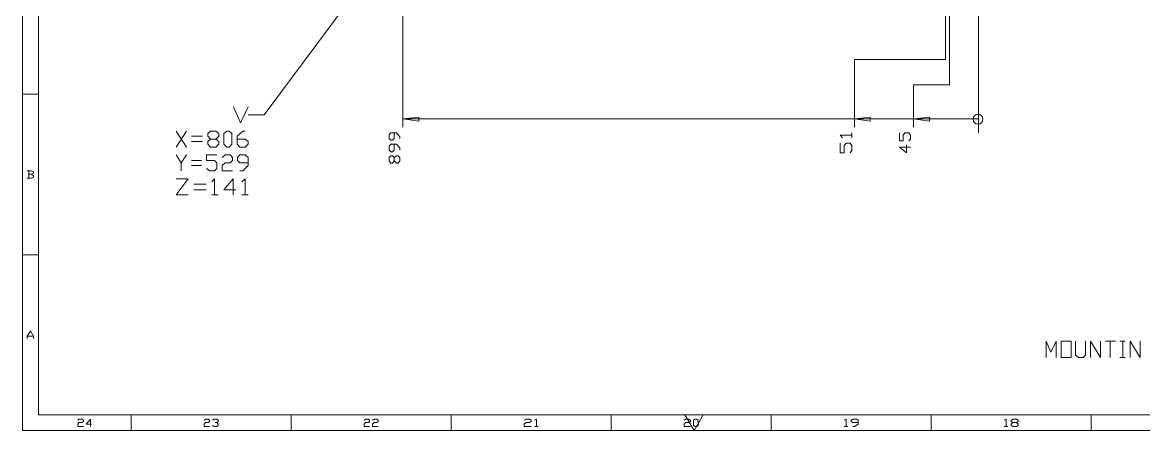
# Model space of a CAD drawing. Header units: millimetres. Extents: x 0.2 to 11.3, y 0.2 to 8.
# Drawn here: x 0.25 to 3.497, y 0.221 to 1.402 of the extents above; entities that cross this region are included whole.
import ezdxf

# ---------------------------------------------------------------- set-up
doc = ezdxf.new("R2010")
doc.units = ezdxf.units.MM
doc.layers.add('PDF_几何图形', color=7, linetype='Continuous')

msp = doc.modelspace()

# ---------------------------------------------------------------- linework, layer by layer
at = {"layer": 'PDF_几何图形', "lineweight": 13}
for points in [[(11.2683, 0.2206), (11.2683, 8.0139), (0.25, 8.0139), (0.25, 0.2206)], [(11.2217, 7.9689), (11.2217, 0.2656), (0.2967, 0.2656), (0.2967, 7.9689)], [(1.3983, 1.1156), (1.3517, 1.1222), (1.3983, 1.1272)], [(2.705, 1.1156), (2.66, 1.1222), (2.705, 1.1272)], [(2.8767, 1.1156), (2.83, 1.1222), (2.8767, 1.1272)], [(0.8417, 1.0406), (0.8333, 1.0489), (0.8333, 1.0806), (0.8417, 1.0872), (0.8483, 1.0872), (0.8567, 1.0806), (0.8567, 1.0489), (0.8483, 1.0406)], [(0.2633, 0.4939), (0.2633, 0.4872), (0.2633, 0.4939), (0.2733, 0.5089), (0.2817, 0.4939), (0.2817, 0.4872), (0.2817, 0.4939)], [(3.2583, 0.4322), (3.2867, 0.4322), (3.2867, 0.4789), (3.2583, 0.4789)]]:
    msp.add_lwpolyline(points, close=True, dxfattribs=at)
for points in [[(2.66, 1.0989), (2.66, 1.2939), (2.9233, 1.2939), (2.9233, 1.8506), (2.9233, 2.0472)], [(2.83, 1.0989), (2.83, 1.2206), (2.935, 1.2206), (2.935, 1.8506), (2.935, 2.0539), (2.925, 2.0539)], [(1.5233, 1.9039), (0.95, 1.1339), (0.9033, 1.1339)], [(3.0183, 1.0822), (3.0183, 1.7222), (3.0183, 1.7639)], [(1.3517, 1.0989), (1.3517, 1.5639), (1.3517, 1.5922), (1.3517, 1.5972)], [(0.2967, 1.1939), (0.25, 1.1939)], [(0.8617, 1.1572), (0.8817, 1.1106), (0.9033, 1.1572)], [(1.3517, 1.1222), (3.0183, 1.1222)], [(0.725, 1.0872), (0.695, 1.0406)], [(0.725, 1.0406), (0.695, 1.0872)], [(0.74, 1.0722), (0.7717, 1.0722)], [(0.795, 1.0639), (0.7867, 1.0722), (0.7867, 1.0806), (0.795, 1.0872), (0.81, 1.0872), (0.8183, 1.0806), (0.8183, 1.0722), (0.81, 1.0639), (0.795, 1.0639), (0.7867, 1.0572), (0.7867, 1.0489), (0.795, 1.0406), (0.81, 1.0406), (0.8183, 1.0489), (0.8183, 1.0572), (0.81, 1.0639)], [(0.8717, 1.0639), (0.895, 1.0639), (0.9033, 1.0572), (0.9033, 1.0489), (0.895, 1.0406), (0.88, 1.0406), (0.8717, 1.0489), (0.8717, 1.0722), (0.8883, 1.0872), (0.895, 1.0872)], [(1.3433, 1.0656), (1.3433, 1.0706), (1.3333, 1.0822), (1.3167, 1.0822), (1.3117, 1.0772), (1.3117, 1.0656), (1.3167, 1.0606), (1.3217, 1.0606), (1.3267, 1.0656), (1.3267, 1.0822)], [(2.625, 1.0672), (2.6183, 1.0756), (2.6517, 1.0756), (2.6517, 1.0822), (2.6517, 1.0672)], [(2.8167, 1.0589), (2.8217, 1.0639), (2.8217, 1.0756), (2.8167, 1.0822), (2.805, 1.0822), (2.8, 1.0756), (2.8, 1.0589), (2.79, 1.0589), (2.79, 1.0822)], [(0.7717, 1.0572), (0.74, 1.0572)], [(1.3433, 1.0322), (1.3433, 1.0389), (1.3333, 1.0489), (1.3167, 1.0489), (1.3117, 1.0439), (1.3117, 1.0322), (1.3167, 1.0272), (1.3217, 1.0272), (1.3267, 1.0322), (1.3267, 1.0489)], [(2.6183, 1.0522), (2.6183, 1.0239), (2.63, 1.0239), (2.63, 1.0456), (2.635, 1.0522), (2.6467, 1.0522), (2.6517, 1.0456), (2.6517, 1.0306), (2.6467, 1.0239)], [(2.81, 1.0472), (2.81, 1.0239), (2.79, 1.0406), (2.8217, 1.0406)], [(0.695, 1.0189), (0.71, 0.9956), (0.71, 0.9722)], [(0.71, 0.9956), (0.725, 1.0189)], [(0.7833, 0.9789), (0.7917, 0.9722), (0.8067, 0.9722), (0.8133, 0.9789), (0.8133, 0.9956), (0.8067, 1.0022), (0.7833, 1.0022), (0.7833, 1.0189), (0.8133, 1.0189)], [(0.8283, 1.0106), (0.8367, 1.0189), (0.8517, 1.0189), (0.8583, 1.0106), (0.8583, 1.0022), (0.8517, 0.9956), (0.8367, 0.9956), (0.8283, 0.9872), (0.8283, 0.9722), (0.8583, 0.9722)], [(0.88, 0.9722), (0.8883, 0.9722), (0.9033, 0.9872), (0.9033, 1.0106), (0.895, 1.0189), (0.88, 1.0189), (0.8733, 1.0106), (0.8733, 1.0022), (0.88, 0.9956), (0.9033, 0.9956)], [(1.3267, 1.0106), (1.3333, 1.0156), (1.3383, 1.0156), (1.3433, 1.0106), (1.3433, 1.0006), (1.3383, 0.9939), (1.3333, 0.9939), (1.3267, 1.0006), (1.3267, 1.0106), (1.3217, 1.0156), (1.3167, 1.0156), (1.3117, 1.0106), (1.3117, 1.0006), (1.3167, 0.9939), (1.3217, 0.9939), (1.3267, 1.0006)], [(0.74, 1.0022), (0.7683, 1.0022)], [(0.7683, 0.9872), (0.74, 0.9872)], [(0.2683, 0.9506), (0.2683, 0.9722), (0.2633, 0.9722), (0.2767, 0.9722), (0.2817, 0.9689), (0.2817, 0.9656), (0.2767, 0.9622), (0.2683, 0.9622), (0.2767, 0.9622), (0.2817, 0.9572), (0.2817, 0.9539), (0.2767, 0.9506), (0.2633, 0.9506)], [(0.73, 0.9022), (0.695, 0.9022), (0.73, 0.9489), (0.695, 0.9489)], [(0.7983, 0.9406), (0.8067, 0.9489), (0.8067, 0.9022), (0.7983, 0.9022), (0.8167, 0.9022)], [(0.86, 0.9022), (0.86, 0.9489), (0.8333, 0.9172), (0.8683, 0.9172)], [(0.885, 0.9406), (0.895, 0.9489), (0.895, 0.9022), (0.9033, 0.9022), (0.885, 0.9022)], [(0.7467, 0.9339), (0.7817, 0.9339)], [(0.7817, 0.9172), (0.7467, 0.9172)], [(0.2967, 0.7289), (0.25, 0.7289)], [(3.2433, 0.4322), (3.2433, 0.4789), (3.2283, 0.4472), (3.215, 0.4789), (3.215, 0.4322)], [(3.3283, 0.4789), (3.3283, 0.4389), (3.3217, 0.4322), (3.3083, 0.4322), (3.3, 0.4389), (3.3, 0.4789)], [(3.3717, 0.4789), (3.3717, 0.4322), (3.3433, 0.4789), (3.3433, 0.4322)], [(3.3867, 0.4789), (3.415, 0.4789)], [(3.4, 0.4789), (3.4, 0.4322)], [(3.4283, 0.4789), (3.4433, 0.4789), (3.4367, 0.4789), (3.4367, 0.4322), (3.4433, 0.4322), (3.4283, 0.4322)], [(3.4583, 0.4322), (3.4583, 0.4789), (3.4867, 0.4322), (3.4867, 0.4789)], [(0.565, 0.2656), (0.565, 0.2206)], [(1.0283, 0.2656), (1.0283, 0.2206)], [(1.4917, 0.2656), (1.4917, 0.2206)], [(1.955, 0.2656), (1.955, 0.2206)], [(2.1683, 0.2656), (2.195, 0.2206), (2.2217, 0.2656)], [(2.4183, 0.2656), (2.4183, 0.2206)], [(2.8817, 0.2656), (2.8817, 0.2206)], [(3.345, 0.2656), (3.345, 0.2206)], [(0.41, 0.2506), (0.4133, 0.2539), (0.4217, 0.2539), (0.4267, 0.2506), (0.4267, 0.2472), (0.4217, 0.2439), (0.4133, 0.2439), (0.41, 0.2389), (0.41, 0.2322), (0.4267, 0.2322)], [(0.4467, 0.2322), (0.4467, 0.2539), (0.435, 0.2389), (0.45, 0.2389)], [(0.7767, 0.2506), (0.78, 0.2539), (0.7883, 0.2539), (0.7917, 0.2506), (0.7917, 0.2472), (0.7883, 0.2439), (0.78, 0.2439), (0.7767, 0.2389), (0.7767, 0.2322), (0.7917, 0.2322)], [(0.8, 0.2506), (0.805, 0.2539), (0.8133, 0.2539), (0.8167, 0.2506), (0.8167, 0.2472), (0.8133, 0.2439), (0.8083, 0.2439), (0.8133, 0.2439), (0.8167, 0.2389), (0.8167, 0.2356), (0.8133, 0.2322), (0.805, 0.2322), (0.8, 0.2356)], [(1.24, 0.2506), (1.2433, 0.2539), (1.2517, 0.2539), (1.255, 0.2506), (1.255, 0.2472), (1.2517, 0.2439), (1.2433, 0.2439), (1.24, 0.2389), (1.24, 0.2322), (1.255, 0.2322)], [(1.2633, 0.2506), (1.2683, 0.2539), (1.2767, 0.2539), (1.28, 0.2506), (1.28, 0.2472), (1.2767, 0.2439), (1.2683, 0.2439), (1.2633, 0.2389), (1.2633, 0.2322), (1.28, 0.2322)], [(1.7033, 0.2506), (1.7083, 0.2539), (1.7183, 0.2539), (1.7233, 0.2506), (1.7233, 0.2472), (1.7183, 0.2439), (1.7083, 0.2439), (1.7033, 0.2389), (1.7033, 0.2322), (1.7233, 0.2322)], [(1.7333, 0.2506), (1.7383, 0.2539), (1.7383, 0.2322), (1.7333, 0.2322), (1.7433, 0.2322)], [(2.1667, 0.2506), (2.17, 0.2539), (2.18, 0.2539), (2.185, 0.2506), (2.185, 0.2472), (2.18, 0.2439), (2.17, 0.2439), (2.1667, 0.2389), (2.1667, 0.2322), (2.185, 0.2322)], [(2.1933, 0.2356), (2.1983, 0.2322), (2.1933, 0.2356), (2.1933, 0.2506), (2.1983, 0.2539), (2.2017, 0.2539), (2.2067, 0.2506), (2.2067, 0.2356), (2.2017, 0.2322), (2.1983, 0.2322)], [(2.63, 0.2506), (2.635, 0.2539), (2.635, 0.2322), (2.63, 0.2322), (2.64, 0.2322)], [(2.655, 0.2322), (2.66, 0.2322), (2.67, 0.2389), (2.67, 0.2506), (2.665, 0.2539), (2.655, 0.2539), (2.65, 0.2506), (2.65, 0.2472), (2.655, 0.2439), (2.67, 0.2439)], [(3.0933, 0.2506), (3.0983, 0.2539), (3.0983, 0.2322), (3.0933, 0.2322), (3.1033, 0.2322)], [(3.1133, 0.2356), (3.1183, 0.2322), (3.1133, 0.2356), (3.1133, 0.2389), (3.1183, 0.2439), (3.1283, 0.2439), (3.1333, 0.2472), (3.1333, 0.2506), (3.1283, 0.2539), (3.1183, 0.2539), (3.1133, 0.2506), (3.1133, 0.2472), (3.1183, 0.2439)], [(3.1283, 0.2439), (3.1333, 0.2389), (3.1333, 0.2356), (3.1283, 0.2322), (3.1183, 0.2322)]]:
    msp.add_lwpolyline(points, dxfattribs=at)
msp.add_circle((3.0172, 1.1214), 0.0144, dxfattribs=at)
msp.add_circle((3.0172, 1.1214), 0.0144, dxfattribs=at)
msp.add_circle((3.0172, 1.1214), 0.0144, dxfattribs=at)

doc.saveas('drawing.dxf')
